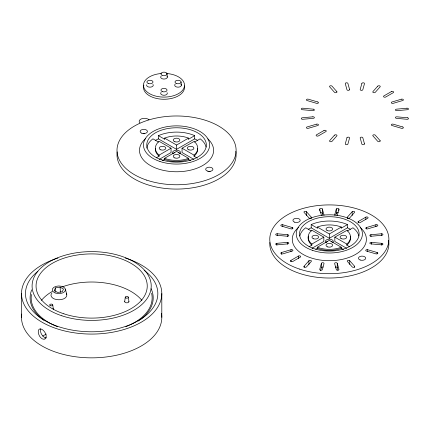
<?xml version="1.0" encoding="UTF-8"?>
<svg xmlns="http://www.w3.org/2000/svg" width="430" height="430" viewBox="0 0 430 430"><rect width="100%" height="100%" fill="white"/><g stroke="black" fill="none" stroke-linecap="round" stroke-linejoin="round"><path stroke-width="0.64" d="M124.711 301.435L125.275 297.157M55.008 291.54L55.524 287.847L60.125 287.132L63.495 289.078L62.264 291.739L57.663 292.448L54.293 290.503L55.524 287.847M321.398 263.337L319.743 269.379A1.322 0.763 0 0 0 320.839 270.25A1.322 0.763 0 0 0 322.355 269.615L324.01 263.579A1.322 0.763 0 0 0 322.914 262.703A1.322 0.763 0 0 0 321.398 263.337L321.398 267.664L320.57 270.68M338.921 210.469L338.921 209.233A1.322 0.763 0 0 0 337.819 208.362A1.322 0.763 0 0 0 336.308 208.996L334.647 215.032A1.322 0.763 0 0 0 334.637 215.22M335.808 215.129L336.308 213.318L336.308 208.996M338.921 209.233L337.265 215.274A1.322 0.763 0 0 1 337.018 215.613M304.117 266.197L308.923 260.747A1.322 0.763 0 0 1 310.702 260.413A1.322 0.763 0 0 1 311.282 261.44L306.472 266.89A1.322 0.763 0 0 1 304.693 267.224A1.322 0.763 0 0 1 304.117 266.197L304.117 267.428M347.381 217.172L352.186 211.721A1.322 0.763 0 0 1 353.971 211.388A1.322 0.763 0 0 1 354.546 212.42L349.74 217.865A1.322 0.763 0 0 1 347.961 218.198A1.322 0.763 0 0 1 347.381 217.172L347.381 218.408M197.381 158.138L194.016 156.198L194.161 154.999A21.177 12.228 0 0 0 194.161 141.416L182.051 148.205L182.051 152.532L193.946 159.401M194.016 156.198L194.161 156.079A21.177 12.228 0 0 0 197.687 148.49M349.595 246.75L346.795 245.132L346.94 243.939A21.177 12.228 0 0 0 346.94 230.351L334.83 237.145L334.83 241.466L346.725 248.336M346.795 245.132L346.94 245.019A21.177 12.228 0 0 0 350.326 236.629M156.289 157.81L159.095 156.192L159.095 155.112L171.054 148.205L171.054 152.532L159.159 159.401M164.787 139.121L164.588 138.127L176.553 145.034L188.523 138.127L188.319 139.121M188.523 139.207L194.682 135.649L194.682 138.89L176.553 149.355L158.423 138.89A29.783 17.195 0 0 0 155.493 140.374M162.346 160.664L164.588 159.369L164.588 158.288L176.553 151.381L188.523 158.288L188.523 159.369L190.759 160.664M194.58 142.056L200.181 138.82A29.783 17.195 0 0 1 206.077 147.044M42.764 336.061L46.203 334.072M309.068 246.75L311.874 245.132L311.874 244.052L323.833 237.145L323.833 241.466L311.938 248.336M317.566 228.061L317.362 227.061L329.332 233.968L341.296 227.061L341.098 228.061M341.296 228.142L347.462 224.584L347.462 227.825L329.332 238.295L311.202 227.825A29.783 17.195 0 0 0 308.272 229.308M290.959 260.381L298.447 256.06A1.322 0.763 0 0 1 300.317 256.06A1.322 0.763 0 0 1 300.317 257.14L292.83 261.462A1.322 0.763 0 0 1 290.959 261.462A1.322 0.763 0 0 1 290.959 260.381L290.959 261.617M358.346 221.477L365.833 217.15A1.322 0.763 0 0 1 367.704 217.15A1.322 0.763 0 0 1 367.704 218.23L360.216 222.557A1.322 0.763 0 0 1 358.346 222.557A1.322 0.763 0 0 1 358.346 221.477L358.346 222.708M315.685 249.276L317.362 248.309L317.362 247.228L329.332 240.316L341.296 247.228L341.296 248.309L343.538 249.604M347.354 230.991L352.96 227.76A29.783 17.195 0 0 1 358.856 235.984M164.588 138.127L164.787 138.041A21.177 12.228 0 0 1 188.319 138.041L188.523 138.127M317.362 227.061L317.566 226.981A21.177 12.228 0 0 1 341.098 226.981L341.296 227.061M188.523 158.288L187.453 158.691A21.177 12.228 0 0 1 165.652 158.691L164.588 158.288M188.523 159.369L187.453 159.772A21.177 12.228 0 0 1 165.652 159.772L164.588 159.369M341.296 247.228L340.232 247.626A21.177 12.228 0 0 1 318.431 247.626L317.362 247.228M341.296 248.309L340.232 248.707A21.177 12.228 0 0 1 318.431 248.707L317.362 248.309M281.559 252.501L290.992 249.728A1.322 0.763 0 0 1 292.771 250.061A1.322 0.763 0 0 1 292.19 251.088L282.757 253.867A1.322 0.763 0 0 1 280.978 253.528A1.322 0.763 0 0 1 281.559 252.501L281.559 254.356M366.467 227.524L375.906 224.75A1.322 0.763 0 0 1 377.685 225.083A1.322 0.763 0 0 1 377.105 226.11L367.671 228.884A1.322 0.763 0 0 1 365.892 228.55A1.322 0.763 0 0 1 366.467 227.524L366.467 228.76M276.834 243.332L287.288 242.375A1.322 0.763 0 0 1 288.804 243.014A1.322 0.763 0 0 1 287.702 243.885L277.248 244.842A1.322 0.763 0 0 1 275.732 244.208A1.322 0.763 0 0 1 276.834 243.332L276.834 245.186M370.956 234.726L381.415 233.769A1.322 0.763 0 0 1 382.931 234.404A1.322 0.763 0 0 1 381.829 235.28L371.369 236.237A1.322 0.763 0 0 1 369.859 235.602A1.322 0.763 0 0 1 370.956 234.726L370.956 236.581M277.248 233.769L287.702 234.726A1.322 0.763 0 0 1 288.804 235.602A1.322 0.763 0 0 1 287.288 236.237L276.834 235.28A1.322 0.763 0 0 1 275.732 234.404A1.322 0.763 0 0 1 277.248 233.769L277.248 235.624M371.369 242.375L381.829 243.332A1.322 0.763 0 0 1 382.931 244.208A1.322 0.763 0 0 1 381.415 244.842L370.956 243.885A1.322 0.763 0 0 1 369.859 243.014A1.322 0.763 0 0 1 371.369 242.375L371.369 244.229M282.757 224.75L292.19 227.524A1.322 0.763 0 0 1 292.771 228.55A1.322 0.763 0 0 1 290.992 228.884L281.559 226.11A1.322 0.763 0 0 1 280.978 225.083A1.322 0.763 0 0 1 282.757 224.75L282.757 226.599M367.671 249.728L377.105 252.501A1.322 0.763 0 0 1 377.685 253.528A1.322 0.763 0 0 1 375.906 253.867L366.467 251.088A1.322 0.763 0 0 1 365.892 250.061A1.322 0.763 0 0 1 367.671 249.728L367.671 251.582M182.051 148.205L194.016 155.117M334.83 237.145L346.795 244.052M158.423 138.89L158.423 135.649L164.588 139.207M311.202 227.825L311.202 224.584L317.362 228.142M171.054 148.205L159.095 141.303L158.396 141.916A21.177 12.228 0 0 0 158.396 154.499L159.095 155.112M323.833 237.145L311.874 230.238L311.175 230.851A21.177 12.228 0 0 0 311.175 243.439L311.874 244.052M158.536 142.061L152.924 138.82A29.783 17.195 0 0 0 146.834 148.162M311.309 230.996L305.703 227.76A29.783 17.195 0 0 0 299.807 235.984M311.874 245.132L311.175 244.519A21.177 12.228 0 0 1 308.498 236.032M159.095 156.192L158.396 155.579A21.177 12.228 0 0 1 155.413 148.554M311.282 217.172A1.322 0.763 0 0 1 310.702 218.198A1.322 0.763 0 0 1 308.923 217.865L304.117 212.42A1.322 0.763 0 0 1 304.693 211.388A1.322 0.763 0 0 1 306.472 211.721L311.282 217.172L311.282 218.408M354.546 266.197A1.322 0.763 0 0 1 353.971 267.224A1.322 0.763 0 0 1 352.186 266.89L347.381 261.44A1.322 0.763 0 0 1 347.961 260.413A1.322 0.763 0 0 1 349.74 260.747L354.546 266.197L354.546 267.428M319.743 211.087L319.743 209.233A1.322 0.763 0 0 1 320.839 208.362A1.322 0.763 0 0 1 322.355 208.996L324.01 215.032A1.322 0.763 0 0 1 324.026 215.22M337.265 263.337L338.921 269.379A1.322 0.763 0 0 1 337.819 270.25A1.322 0.763 0 0 1 336.308 269.615L334.647 263.579A1.322 0.763 0 0 1 335.749 262.703A1.322 0.763 0 0 1 337.265 263.337L337.265 267.664L337.926 270.078M322.355 208.996L322.355 213.318L322.855 215.129M319.743 209.233L321.398 215.274A1.322 0.763 0 0 0 321.645 215.613M65.462 289.336L66.779 294.647M128.355 297.221L128.925 301.521M52.75 304.918L53.32 309.218M181.078 82.012L181.342 85.253M167.039 73.906L167.302 77.147M60.125 287.132L60.399 292.309M381.829 243.332L381.829 245.186M381.415 233.769L381.415 235.624M377.105 252.501L377.105 253.738M375.906 224.75L375.906 226.599M365.833 217.15L365.833 219.623M352.186 211.721L352.186 215.43M349.74 260.747L349.74 264.455M329.332 233.968L329.332 238.295M308.923 260.747L308.923 264.455M306.472 211.721L306.472 215.43M298.447 256.06L298.447 258.527M292.19 227.524L292.19 228.76M290.992 249.728L290.992 251.582M287.702 234.726L287.702 236.581M287.288 242.375L287.288 244.229M176.553 145.034L176.553 149.355M161.804 293.572L161.804 317.351M21.5 293.572L21.5 317.351M161.465 313.379A70.149 40.501 0 0 1 92.224 357.851A70.149 40.501 0 0 1 21.736 314.04M127.715 258.833A70.149 40.501 0 0 1 145.141 319.775A70.149 40.501 0 0 1 38.157 319.775A70.149 40.501 0 0 1 55.588 258.833M56.179 258.634A70.149 40.501 0 0 1 57.975 258.043M125.323 258.043A70.149 40.501 0 0 1 127.124 258.634M144.157 270.314A66.182 38.211 0 0 1 136.891 321.463A66.182 38.211 0 0 1 48.015 322.301A66.182 38.211 0 0 1 37.856 271.319M151.102 288.702A61.549 35.534 0 0 1 140.325 319.646M139.39 320.329A61.549 35.534 0 0 1 138.422 320.995M43.758 320.216A61.549 35.534 0 0 1 31.712 289.831M151.623 293.341A60.49 34.921 0 0 1 130.027 324.892M129.446 325.161A60.49 34.921 0 0 1 128.28 325.693M127.683 325.945A60.49 34.921 0 0 1 125.872 326.692M57.432 326.692A60.49 34.921 0 0 1 55.62 325.945M55.024 325.693A60.49 34.921 0 0 1 31.454 294.475M41.398 300.387A55.594 32.094 0 0 1 52.342 291.411M61.909 286.993A55.594 32.094 0 0 1 141.905 300.387M128.844 301.269A2.118 1.22 0 0 1 126.737 302.827A2.118 1.22 0 0 1 124.818 301.188M66.408 293.712A7.944 4.585 0 0 1 59.017 299.78A7.944 4.585 0 0 1 51.304 293.846M51.589 293.394A7.944 4.585 0 0 1 51.955 292.964M53.078 308.729A2.118 1.22 0 0 1 53.304 309.471M46.413 337.856A5.628 3.246 60 0 1 41.801 334.669A5.628 3.246 60 0 1 40.748 328.848M139.911 122.915A5.294 3.058 0 0 1 141.776 118.728A5.294 3.058 0 0 1 149.027 119.803M320.683 212.705A1.322 0.763 0 0 1 322.355 213.318M336.308 213.318A1.322 0.763 0 0 1 338.27 212.775M388.607 240.257A59.56 34.389 0 0 1 331.277 278A59.56 34.389 0 0 1 269.798 242.504M360.146 227.416A37.061 21.398 0 0 1 353.766 255.393A37.061 21.398 0 0 1 304.897 255.393A37.061 21.398 0 0 1 298.517 227.416M311.202 224.584A29.783 17.195 0 0 1 347.462 224.584M326.08 242.783A3.972 2.295 0 0 1 326.692 239.757A3.972 2.295 0 0 1 331.971 239.757A3.972 2.295 0 0 1 332.583 242.783M325.73 242.66A3.972 2.295 0 0 1 327.655 241.552M331.009 241.552A3.972 2.295 0 0 1 332.583 242.316M347.462 227.825A29.783 17.195 0 0 1 350.391 229.308M335.298 267.116A1.322 0.763 0 0 1 337.265 267.664M321.398 267.664A1.322 0.763 0 0 1 323.07 267.046M173.301 153.843A3.972 2.295 0 0 1 173.913 150.817A3.972 2.295 0 0 1 179.192 150.817A3.972 2.295 0 0 1 179.804 153.843M194.682 138.89A29.783 17.195 0 0 1 197.612 140.374M207.808 138.874A37.061 21.398 0 0 1 200.579 166.657A37.061 21.398 0 0 1 151.914 166.351A37.061 21.398 0 0 1 145.738 138.481M172.957 153.725A3.972 2.295 0 0 1 174.876 152.612M178.23 152.612A3.972 2.295 0 0 1 180.154 153.725M158.423 135.649A29.783 17.195 0 0 1 194.682 135.649M235.828 151.322A59.56 34.389 0 0 1 177.042 189.076A59.56 34.389 0 0 1 117.191 151.881M143.179 133.708A3.639 2.102 0 0 1 144.657 133.735M208.695 171.532A3.639 2.102 0 0 1 210.173 171.565M184.336 85.871A20.516 11.846 0 0 1 163.319 99.255A20.516 11.846 0 0 1 143.873 85.102M166.668 73.508A20.516 11.846 0 0 1 181.293 91.617A20.516 11.846 0 0 1 146.689 91.617A20.516 11.846 0 0 1 161.315 73.508M167.103 92.703A3.311 1.908 0 0 1 163.706 95.261A3.311 1.908 0 0 1 161.126 92.402M152.951 84.447A3.311 1.908 0 0 1 150.242 87.156A3.311 1.908 0 0 1 146.759 84.758M181.288 84.92A3.311 1.908 0 0 1 178.031 87.166A3.311 1.908 0 0 1 174.774 84.92M174.924 84.603A3.311 1.908 0 0 1 175.166 84.296M180.896 84.296A3.311 1.908 0 0 1 181.143 84.603M167.103 76.497A3.311 1.908 0 0 1 163.706 79.05A3.311 1.908 0 0 1 161.126 76.191M346.951 137.783L345.295 143.819A1.322 0.763 0 0 0 346.397 144.695A1.322 0.763 0 0 0 347.908 144.061L349.568 138.019A1.322 0.763 0 0 0 348.467 137.148A1.322 0.763 0 0 0 346.951 137.783M361.861 83.436L360.206 89.478A1.322 0.763 0 0 0 361.302 90.348A1.322 0.763 0 0 0 362.818 89.714L364.473 83.678A1.322 0.763 0 0 0 363.371 82.802A1.322 0.763 0 0 0 361.861 83.436M334.475 135.192L329.67 140.637A1.322 0.763 0 0 0 330.245 141.663A1.322 0.763 0 0 0 332.03 141.33L336.835 135.885A1.322 0.763 0 0 0 336.255 134.853A1.322 0.763 0 0 0 334.475 135.192M377.744 86.167L372.934 91.611A1.322 0.763 0 0 0 373.514 92.644A1.322 0.763 0 0 0 375.293 92.305L380.098 86.86A1.322 0.763 0 0 0 379.523 85.833A1.322 0.763 0 0 0 377.744 86.167M324 130.5L316.512 134.821A1.322 0.763 0 0 0 316.512 135.901A1.322 0.763 0 0 0 318.383 135.901L325.87 131.58A1.322 0.763 0 0 0 325.87 130.5A1.322 0.763 0 0 0 324 130.5M391.386 91.595L383.899 95.917A1.322 0.763 0 0 0 383.899 96.997A1.322 0.763 0 0 0 385.769 96.997L393.256 92.676A1.322 0.763 0 0 0 393.256 91.595A1.322 0.763 0 0 0 391.386 91.595M44.946 338.921L44.086 339.2A5.628 3.327 58.8 0 1 42.049 338.695A5.628 3.171 61.2 0 1 39.684 336.314L39.323 335.674A5.617 2.994 63.5 0 1 39.323 329.176L39.684 329.025A5.628 3.171 61.2 0 1 42.049 329.504A5.628 3.327 58.8 0 1 44.086 331.24L44.946 332.428A5.617 3.472 56.2 0 1 44.946 338.921M316.544 124.168L307.111 126.947A1.322 0.763 0 0 0 306.531 127.973A1.322 0.763 0 0 0 308.31 128.307L317.748 125.533A1.322 0.763 0 0 0 318.324 124.501A1.322 0.763 0 0 0 316.544 124.168M401.459 99.19L392.02 101.964A1.322 0.763 0 0 0 391.445 102.996A1.322 0.763 0 0 0 393.224 103.329L402.657 100.55A1.322 0.763 0 0 0 403.238 99.523A1.322 0.763 0 0 0 401.459 99.19M312.841 116.82L302.387 117.777A1.322 0.763 0 0 0 301.285 118.648A1.322 0.763 0 0 0 302.801 119.287L313.26 118.331A1.322 0.763 0 0 0 314.357 117.454A1.322 0.763 0 0 0 312.841 116.82M406.968 108.209L396.514 109.166A1.322 0.763 0 0 0 395.412 110.042A1.322 0.763 0 0 0 396.928 110.677L407.382 109.72A1.322 0.763 0 0 0 408.484 108.849A1.322 0.763 0 0 0 406.968 108.209M313.26 109.166L302.801 108.209A1.322 0.763 0 0 0 301.285 108.849A1.322 0.763 0 0 0 302.387 109.72L312.841 110.677A1.322 0.763 0 0 0 314.357 110.042A1.322 0.763 0 0 0 313.26 109.166M407.382 117.777L396.928 116.82A1.322 0.763 0 0 0 395.412 117.454A1.322 0.763 0 0 0 396.514 118.331L406.968 119.287A1.322 0.763 0 0 0 408.484 118.648A1.322 0.763 0 0 0 407.382 117.777M317.748 101.964L308.31 99.19A1.322 0.763 0 0 0 306.531 99.523A1.322 0.763 0 0 0 307.111 100.55L316.544 103.329A1.322 0.763 0 0 0 318.324 102.996A1.322 0.763 0 0 0 317.748 101.964M402.657 126.947L393.224 124.168A1.322 0.763 0 0 0 391.445 124.501A1.322 0.763 0 0 0 392.02 125.533L401.459 128.307A1.322 0.763 0 0 0 403.238 127.973A1.322 0.763 0 0 0 402.657 126.947M336.835 91.611L332.03 86.167A1.322 0.763 0 0 0 330.245 85.833A1.322 0.763 0 0 0 329.67 86.86L334.475 92.305A1.322 0.763 0 0 0 336.255 92.644A1.322 0.763 0 0 0 336.835 91.611M380.098 140.637L375.293 135.192A1.322 0.763 0 0 0 373.514 134.853A1.322 0.763 0 0 0 372.934 135.885L377.744 141.33A1.322 0.763 0 0 0 379.523 141.663A1.322 0.763 0 0 0 380.098 140.637M349.568 89.478L347.908 83.436A1.322 0.763 0 0 0 346.397 82.802A1.322 0.763 0 0 0 345.295 83.678L346.951 89.714A1.322 0.763 0 0 0 348.467 90.348A1.322 0.763 0 0 0 349.568 89.478M364.473 143.819L362.818 137.783A1.322 0.763 0 0 0 361.302 137.148A1.322 0.763 0 0 0 360.206 138.019L361.861 144.061A1.322 0.763 0 0 0 363.371 144.695A1.322 0.763 0 0 0 364.473 143.819M61.872 315.792A59.56 34.389 0 0 0 151.215 286.009A59.56 34.389 0 0 0 61.872 256.226A59.56 34.389 0 0 0 61.872 315.792M63.855 313.803A55.594 32.094 0 0 0 147.243 286.009A55.594 32.094 0 0 0 63.855 258.215A55.594 32.094 0 0 0 63.855 313.803M125.856 297.985A1.548 0.892 0 0 0 128.344 297.41A1.548 0.892 0 0 0 126.232 296.453A1.548 0.892 0 0 0 125.856 297.985M55.088 292.916A6.617 3.822 0 0 0 65.484 290.132A6.617 3.822 0 0 0 56.11 286.326A6.617 3.822 0 0 0 55.088 292.916M50.251 305.682A1.548 0.892 0 0 0 52.739 305.101A1.548 0.892 0 0 0 50.627 304.15A1.548 0.892 0 0 0 50.251 305.682M294.647 222.176A3.639 2.102 0 0 0 300.21 220.466A3.639 2.102 0 0 0 294.862 218.537A3.639 2.102 0 0 0 294.647 222.176M299.549 269.089A59.56 34.389 0 0 0 388.892 239.306A59.56 34.389 0 0 0 299.549 209.523A59.56 34.389 0 0 0 299.549 269.089M341.028 238.494A3.311 1.908 0 0 0 346.564 237.639A3.311 1.908 0 0 0 342.511 235.301A3.311 1.908 0 0 0 341.028 238.494M312.787 250.448A33.089 19.103 0 0 0 362.42 233.904A33.089 19.103 0 0 0 312.787 217.36A33.089 19.103 0 0 0 312.787 250.448M360.163 260A3.639 2.102 0 0 0 365.726 258.29A3.639 2.102 0 0 0 360.378 256.366A3.639 2.102 0 0 0 360.163 260M313.637 238.8A3.311 1.908 0 0 0 318.603 237.145A3.311 1.908 0 0 0 313.637 235.489A3.311 1.908 0 0 0 313.637 238.8M312.787 248.201A29.783 17.195 0 0 0 359.05 235.027A29.783 17.195 0 0 0 316.158 218.483A29.783 17.195 0 0 0 312.787 248.201M326.993 230.389A3.311 1.908 0 0 0 332.53 229.534A3.311 1.908 0 0 0 328.477 227.196A3.311 1.908 0 0 0 326.993 230.389M327.676 246.906A3.311 1.908 0 0 0 332.637 245.25A3.311 1.908 0 0 0 327.676 243.595A3.311 1.908 0 0 0 327.676 246.906M174.897 141.755A3.311 1.908 0 0 0 179.864 140.105A3.311 1.908 0 0 0 174.897 138.449A3.311 1.908 0 0 0 174.897 141.755M188.937 149.86A3.311 1.908 0 0 0 193.903 148.205A3.311 1.908 0 0 0 188.937 146.555A3.311 1.908 0 0 0 188.937 149.86M160.008 161.508A33.089 19.103 0 0 0 209.641 144.964A33.089 19.103 0 0 0 160.008 128.419A33.089 19.103 0 0 0 160.008 161.508M160.858 149.86A3.311 1.908 0 0 0 165.824 148.205A3.311 1.908 0 0 0 160.858 146.555A3.311 1.908 0 0 0 160.858 149.86M174.897 157.966A3.311 1.908 0 0 0 179.864 156.31A3.311 1.908 0 0 0 174.897 154.66A3.311 1.908 0 0 0 174.897 157.966M161.664 159.858A29.783 17.195 0 0 0 206.335 144.964A29.783 17.195 0 0 0 161.664 130.075A29.783 17.195 0 0 0 161.664 159.858M146.77 180.149A59.56 34.389 0 0 0 236.113 150.371A59.56 34.389 0 0 0 146.77 120.588A59.56 34.389 0 0 0 146.77 180.149M141.868 133.241A3.639 2.102 0 0 0 147.431 131.526A3.639 2.102 0 0 0 142.083 129.602A3.639 2.102 0 0 0 141.868 133.241M207.384 171.065A3.639 2.102 0 0 0 212.947 169.355A3.639 2.102 0 0 0 207.599 167.426A3.639 2.102 0 0 0 207.384 171.065M162.47 91.638A3.042 1.758 0 0 0 167.039 90.117A3.042 1.758 0 0 0 162.47 88.596A3.042 1.758 0 0 0 162.47 91.638M176.074 83.356A3.042 1.758 0 0 0 181.03 82.318A3.042 1.758 0 0 0 176.988 80.362A3.042 1.758 0 0 0 176.074 83.356M162.035 75.25A3.042 1.758 0 0 0 166.99 74.213A3.042 1.758 0 0 0 162.954 72.256A3.042 1.758 0 0 0 162.035 75.25M148.21 83.452A3.042 1.758 0 0 0 152.989 82.162A3.042 1.758 0 0 0 148.667 80.421A3.042 1.758 0 0 0 148.21 83.452"/></g></svg>
